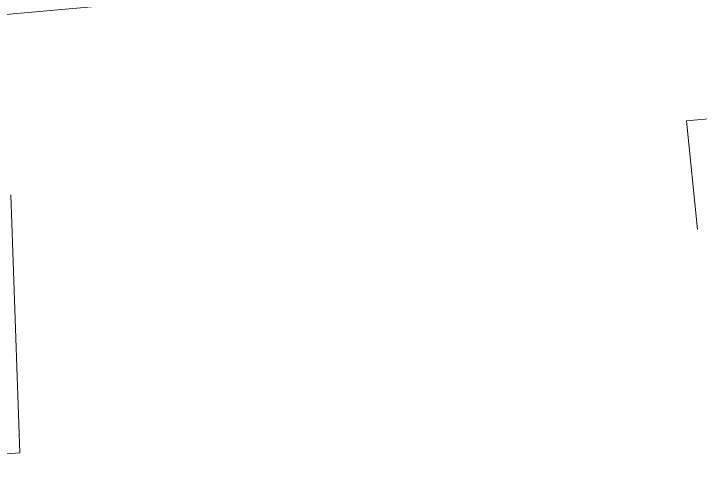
# Model space of a CAD drawing. Header units: millimetres. Extents: x 1956 to 626126, y 2654 to 1331070.
# Drawn here: x 624925.6 to 625018.2, y 1330055.7 to 1330118.2 of the extents above; entities that cross this region are included whole.
import ezdxf

# ---------------------------------------------------------------- set-up
doc = ezdxf.new("R2010")
doc.units = ezdxf.units.MM

msp = doc.modelspace()

# ---------------------------------------------------------------- linework, layer by layer
at = {"color": 1, "lineweight": 0, "ltscale": 0.5}
msp.add_line((624820.876, 1330108.768), (624971.319, 1330122.367), dxfattribs=at)
at = {"color": 1, "lineweight": 0}
for p, q in [((625016.353, 1330103.807), (625026.013, 1330104.723)), ((625017.824, 1330089.148), (625016.353, 1330103.807)), ((624925.209, 1330093.832), (624926.431, 1330059.026)), ((624926.431, 1330059.026), (624885.035, 1330055.743))]:
    msp.add_line(p, q, dxfattribs=at)

doc.saveas('drawing.dxf')
